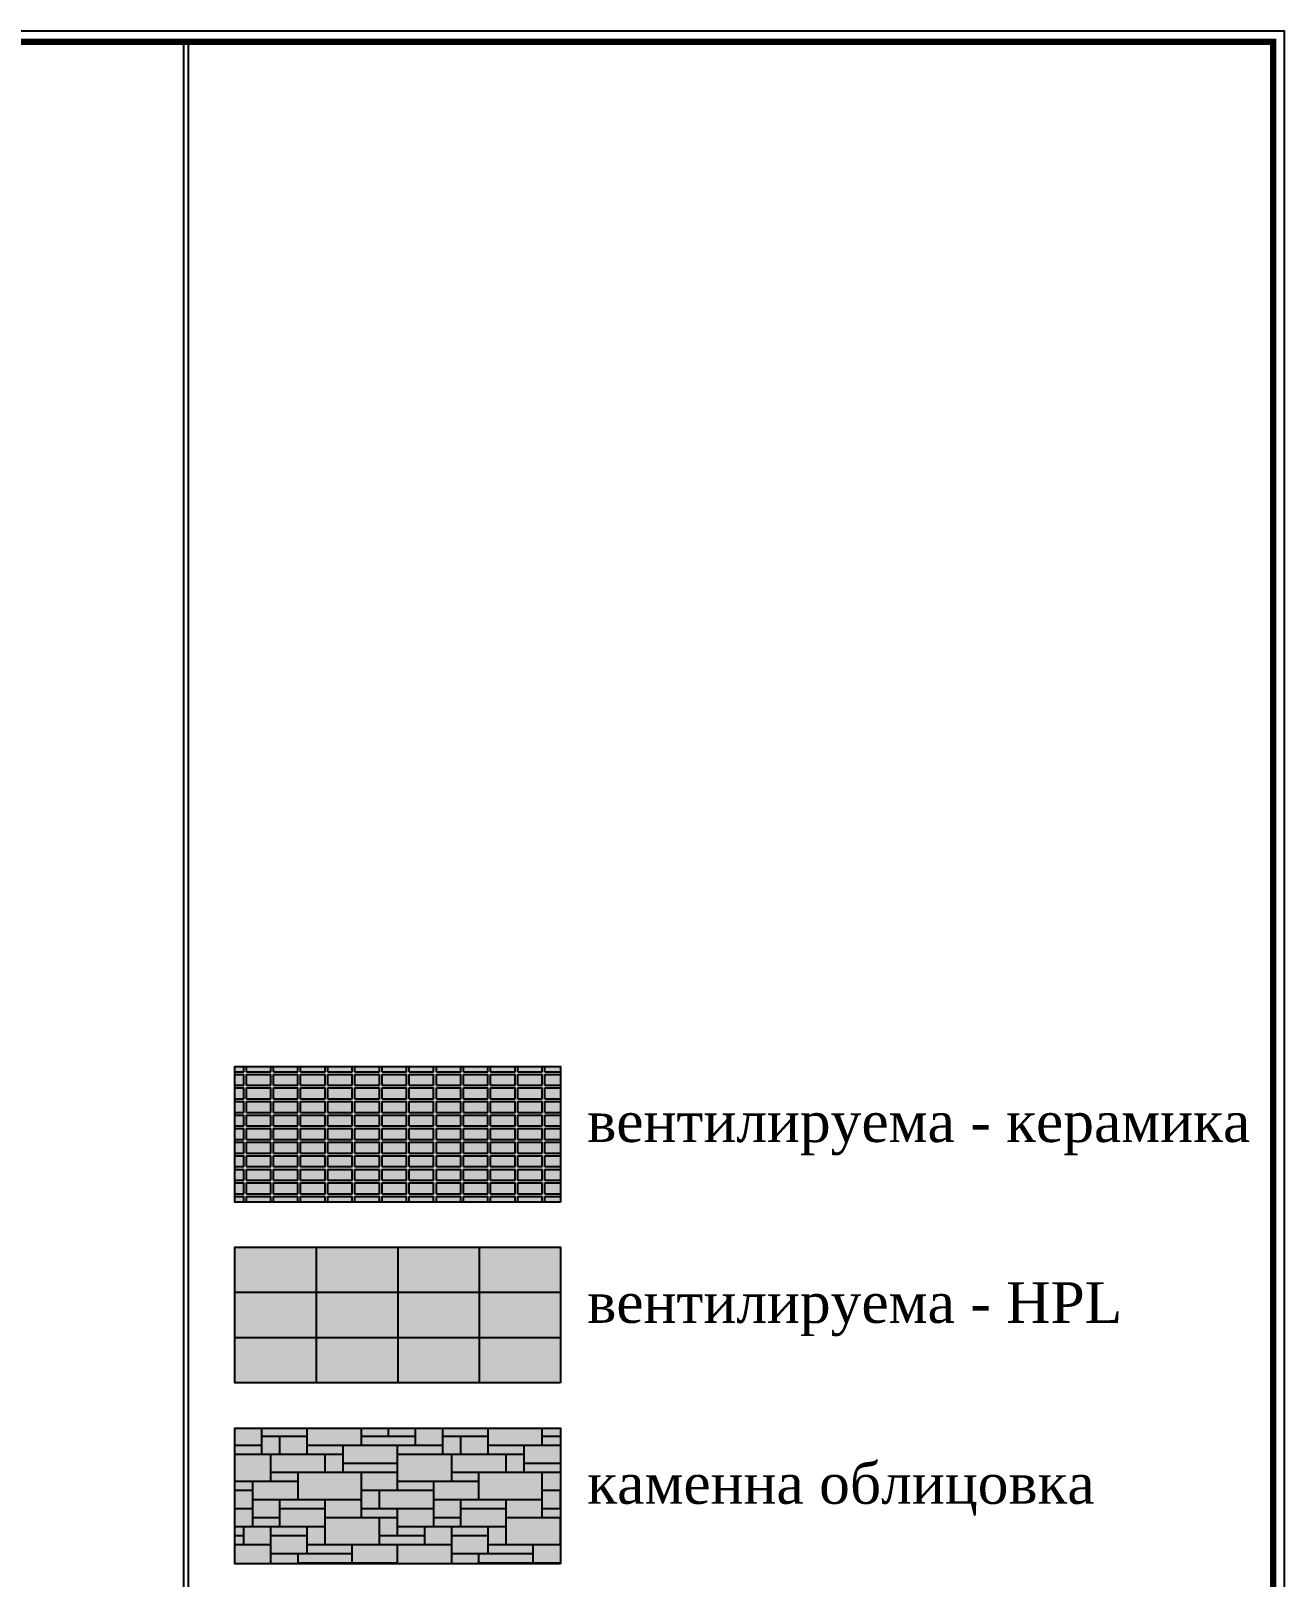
# Model space of a CAD drawing. Extents: x 9615146 to 9672346, y 4699603 to 4705703.
# Drawn here: x 9650261 to 9651646, y 4703994 to 4705703 of the extents above; entities that cross this region are included whole.
import ezdxf

# ---------------------------------------------------------------- set-up
doc = ezdxf.new("R2010")
doc.units = 0
doc.header["$LTSCALE"] = 0.5
doc.header["$MEASUREMENT"] = 0
for name, color, linetype in [('_hatch', 9, 'CONTINUOUS'), ('_hatch_construction', 252, 'CONTINUOUS'), ('_table', 3, 'CONTINUOUS'), ('_text', 4, 'CONTINUOUS'), ('_text_table', 3, 'CONTINUOUS'), ('fasadi', 147, 'CONTINUOUS')]:
    doc.layers.add(name, color=color, linetype=linetype)
doc.styles.add('leg', font='arial.ttf')

# ---------------------------------------------------------------- blocks, each defined once
blk = doc.blocks.new('BFGDB')
at = {"layer": '_hatch', "ltscale": 30, "true_color": 0xb97b1d}
h = blk.add_hatch(color=32, dxfattribs=at)
h.dxf.hatch_style = 1
h.paths.add_polyline_path([(411.2, 648.1), (411.2, 798.1), (51.2, 798.1), (51.2, 648.1)])
at = {"layer": '_hatch', "ltscale": 30, "true_color": 0x755724}
h = blk.add_hatch(color=27, dxfattribs=at)
h.dxf.hatch_style = 1
h.paths.add_polyline_path([(141.2, 598.1), (51.2, 598.1), (51.2, 548.1), (141.2, 548.1)])
h.paths.add_polyline_path([(141.2, 548.1), (231.2, 548.1), (231.2, 598.1), (141.2, 598.1)])
h.paths.add_polyline_path([(321.2, 548.1), (321.2, 598.1), (231.2, 598.1), (231.2, 548.1)])
h.paths.add_polyline_path([(411.2, 548.1), (411.2, 598.1), (321.2, 598.1), (321.2, 548.1)])
h.paths.add_polyline_path([(321.2, 498.1), (411.2, 498.1), (411.2, 548.1), (321.2, 548.1)])
h.paths.add_polyline_path([(231.2, 548.1), (231.2, 498.1), (321.2, 498.1), (321.2, 548.1)])
h.paths.add_polyline_path([(141.2, 548.1), (141.2, 498.1), (231.2, 498.1), (231.2, 548.1)])
h.paths.add_polyline_path([(141.2, 548.1), (51.2, 548.1), (51.2, 498.1), (141.2, 498.1)])
h.paths.add_polyline_path([(51.2, 498.1), (51.2, 448.1), (141.2, 448.1), (141.2, 498.1)])
h.paths.add_polyline_path([(141.2, 498.1), (141.2, 448.1), (231.2, 448.1), (231.2, 498.1)])
h.paths.add_polyline_path([(231.2, 498.1), (231.2, 448.1), (321.2, 448.1), (321.2, 498.1)])
h.paths.add_polyline_path([(321.2, 498.1), (321.2, 448.1), (411.2, 448.1), (411.2, 498.1)])
at = {"layer": '_hatch', "ltscale": 30, "true_color": 0xb4b09d}
h = blk.add_hatch(color=253, dxfattribs=at)
h.dxf.hatch_style = 1
h.paths.add_polyline_path([(51.2, 398.1), (51.2, 248.1), (411.2, 248.1), (411.2, 398.1)])
at = {"layer": '_hatch_construction', "ltscale": 40}
h = blk.add_hatch(dxfattribs=at)
h.set_pattern_fill('EGGCRATE', color=251, scale=30, style=0, pattern_type=2)
h.set_pattern_definition([(0, (-9638031.03, -4700660.38), (30, 15), [27, -3]), (0, (-9638031.03, -4700657.38), (30, 15), [27, -3]), (90, (-9638031.03, -4700657.38), (-30, 15), [12, -3]), (90, (-9638034.03, -4700657.38), (-30, 15), [12, -3])])
h.paths.add_polyline_path([(141.2, 798.1), (51.2, 798.1), (51.2, 748.1), (141.2, 748.1)])
h.paths.add_polyline_path([(141.2, 748.1), (231.2, 748.1), (231.2, 798.1), (141.2, 798.1)])
h.paths.add_polyline_path([(321.2, 748.1), (321.2, 798.1), (231.2, 798.1), (231.2, 748.1)])
h.paths.add_polyline_path([(411.2, 748.1), (411.2, 798.1), (321.2, 798.1), (321.2, 748.1)])
h.paths.add_polyline_path([(321.2, 698.1), (411.2, 698.1), (411.2, 748.1), (321.2, 748.1)])
h.paths.add_polyline_path([(231.2, 748.1), (231.2, 698.1), (321.2, 698.1), (321.2, 748.1)])
h.paths.add_polyline_path([(141.2, 748.1), (141.2, 698.1), (231.2, 698.1), (231.2, 748.1)])
h.paths.add_polyline_path([(141.2, 748.1), (51.2, 748.1), (51.2, 698.1), (141.2, 698.1)])
h.paths.add_polyline_path([(51.2, 698.1), (51.2, 648.1), (141.2, 648.1), (141.2, 698.1)])
h.paths.add_polyline_path([(141.2, 698.1), (141.2, 648.1), (231.2, 648.1), (231.2, 698.1)])
h.paths.add_polyline_path([(231.2, 698.1), (231.2, 648.1), (321.2, 648.1), (321.2, 698.1)])
h.paths.add_polyline_path([(321.2, 698.1), (321.2, 648.1), (411.2, 648.1), (411.2, 698.1)])
h = blk.add_hatch(dxfattribs=at)
h.set_pattern_fill('CUTSTONE', color=251, scale=200, style=0, pattern_type=2)
h.set_pattern_definition([(0, (-9638034.03, -4700660.38), (0, 200), [150, -50]), (0, (-9638034.03, -4700650.38), (0, 200), [-60, 60, -30, 50]), (0, (-9638034.03, -4700640.38), (0, 200), [-90, 110]), (0, (-9638034.03, -4700630.38), (0, 200), [90, -110]), (0, (-9638034.03, -4700620.38), (0, 200), [-40, 160]), (0, (-9638034.03, -4700610.38), (0, 200), [70, -50, 60, -20]), (0, (-9637964.03, -4700600.38), (0, 200), [160, -40]), (0, (-9638044.03, -4700590.38), (0, 200), [110, -90]), (0, (-9638074.03, -4700580.38), (0, 200), [90, -110]), (0, (-9638034.03, -4700570.38), (0, 200), [160, -40]), (0, (-9638034.03, -4700560.38), (0, 200), [-80, 50, -30, 40]), (0, (-9637934.03, -4700550.38), (0, 200), [120, -80]), (0, (-9638014.03, -4700540.38), (0, 200), [80, -40, 30, -50]), (0, (-9637974.03, -4700530.38), (0, 200), [80, -30, 50, -40]), (0, (-9637894.03, -4700520.38), (0, 200), [120, -80]), (0, (-9637974.03, -4700510.38), (0, 200), [80, -120]), (0, (-9637934.03, -4700500.38), (0, 200), [90, -110]), (0, (-9637934.03, -4700490.38), (0, 200), [-60, 140]), (0, (-9637994.03, -4700480.38), (0, 200), [60, -140]), (0, (-9637934.03, -4700470.38), (0, 200), [140, -60]), (90, (-9638034.03, -4700580.38), (-200, 1e-14), [30, -80, 70, -20]), (90, (-9638014.03, -4700570.38), (-200, 1e-14), [50, -30, 20, -100]), (90, (-9638004.03, -4700610.38), (-200, 1e-14), [20, -180]), (90, (-9637994.03, -4700630.38), (-200, 1e-14), [20, -120, 30, -30]), (90, (-9637984.03, -4700590.38), (-200, 1e-14), [20, -180]), (90, (-9637974.03, -4700660.38), (-200, 1e-14), [30, -90, 50, -30]), (90, (-9637964.03, -4700620.38), (-200, 1e-14), [30, -170]), (90, (-9637954.03, -4700570.38), (-200, 1e-14), [30, -10, 20, -140]), (90, (-9637944.03, -4700650.38), (-200, 1e-14), [30, -170]), (90, (-9637934.03, -4700600.38), (-200, 1e-14), [30, -10, 30, -20, 50, -60]), (90, (-9637914.03, -4700600.38), (-200, 1e-14), [-140, 20, -20, 20]), (90, (-9637904.03, -4700570.38), (-200, 1e-14), [20, -180]), (90, (-9637894.03, -4700640.38), (-200, 1e-14), [20, -70, 50, -60]), (90, (-9637884.03, -4700610.38), (-200, 1e-14), [10, -130, 30, -30]), (90, (-9637874.03, -4700600.38), (-200, 1e-14), [50, -50, 30, -70]), (90, (-9637864.03, -4700550.38), (-200, 1e-14), [30, -50, 20, -100]), (90, (-9637854.03, -4700620.38), (-200, 1e-14), [20, -180]), (90, (-9637844.03, -4700600.38), (-200, 1e-14), [20, -60, 30, -90])])
h.paths.add_polyline_path([(141.2, 398.1), (51.2, 398.1), (51.2, 348.1), (141.2, 348.1)])
h.paths.add_polyline_path([(141.2, 348.1), (231.2, 348.1), (231.2, 398.1), (141.2, 398.1)])
h.paths.add_polyline_path([(321.2, 348.1), (321.2, 398.1), (231.2, 398.1), (231.2, 348.1)])
h.paths.add_polyline_path([(411.2, 348.1), (411.2, 398.1), (321.2, 398.1), (321.2, 348.1)])
h.paths.add_polyline_path([(321.2, 298.1), (411.2, 298.1), (411.2, 348.1), (321.2, 348.1)])
h.paths.add_polyline_path([(231.2, 348.1), (231.2, 298.1), (321.2, 298.1), (321.2, 348.1)])
h.paths.add_polyline_path([(141.2, 348.1), (141.2, 298.1), (231.2, 298.1), (231.2, 348.1)])
h.paths.add_polyline_path([(141.2, 348.1), (51.2, 348.1), (51.2, 298.1), (141.2, 298.1)])
h.paths.add_polyline_path([(51.2, 298.1), (51.2, 248.1), (141.2, 248.1), (141.2, 298.1)])
h.paths.add_polyline_path([(141.2, 298.1), (141.2, 248.1), (231.2, 248.1), (231.2, 298.1)])
h.paths.add_polyline_path([(231.2, 298.1), (231.2, 248.1), (321.2, 248.1), (321.2, 298.1)])
h.paths.add_polyline_path([(321.2, 298.1), (321.2, 248.1), (411.2, 248.1), (411.2, 298.1)])
at = {"layer": '_hatch_construction', "color": 251, "ltscale": 40}
for p, q in [((141.2, 598.1), (141.2, 448.1)), ((231.2, 598.1), (231.2, 448.1)), ((321.2, 598.1), (321.2, 448.1)), ((411.2, 548.1, 0), (51.2, 548.1)), ((411.2, 498.1), (51.2, 498.1))]:
    blk.add_line(p, q, dxfattribs=at)
at = {"layer": 'fasadi'}
for points in [[(411.2, 648.1), (51.2, 648.1), (51.2, 798.1), (411.2, 798.1)], [(411.2, 448.1), (51.2, 448.1), (51.2, 598.1), (411.2, 598.1)], [(411.2, 248.1), (51.2, 248.1), (51.2, 398.1), (411.2, 398.1)]]:
    blk.add_lwpolyline(points, close=True, dxfattribs=at)
at = {"layer": '_text', "color": 148, "char_height": 45, "width": 1323.935, "attachment_point": 1, "rotation": 0, "style": 'leg'}
for s, insert in [('{\\fGeorgia|b0|i0|c204|p18;вентилируема - керамика }', (440.8, 759.5)), ('{\\fGeorgia|b0|i0|c204|p18;вентилируема - \\fGeorgia|b0|i0|c0|p18;HPL}', (440.8, 559.5)), ('{\\fGeorgia|b0|i0|c204|p18;каменна облицовка}', (440.8, 359.5))]:
    blk.add_mtext(s, dxfattribs=dict(at, insert=insert))

msp = doc.modelspace()

# ---------------------------------------------------------------- linework, layer by layer
at = {"layer": '_table', "ltscale": 10}
msp.add_lwpolyline([(9641346.03, 4705703.38), (9651646.03, 4705703.38), (9651646.03, 4702703.38), (9641346.03, 4702703.38)], close=True, dxfattribs=at)
msp.add_lwpolyline([(9641497.71, 4705691.38, 6.84, 6.84, 0), (9651634.03, 4705691.38, 6.84, 6.84, 0), (9651634.03, 4702715.38, 6.84, 6.84, 0), (9641497.71, 4702715.38, 6.84, 6.84, 0)], format="xyseb", close=True, dxfattribs=at)
at = {"layer": '_text_table'}
for p, q in [((9650430.03, 4702715.38), (9650430.03, 4705691.38)), ((9650435.03, 4702715.38), (9650435.03, 4705691.38))]:
    msp.add_line(p, q, dxfattribs=at)

# ---------------------------------------------------------------- block references
at = {"layer": '_text', "color": 148}
msp.add_blockref('BFGDB', (9650435.03, 4703760.38), dxfattribs=at)

doc.saveas('drawing.dxf')
